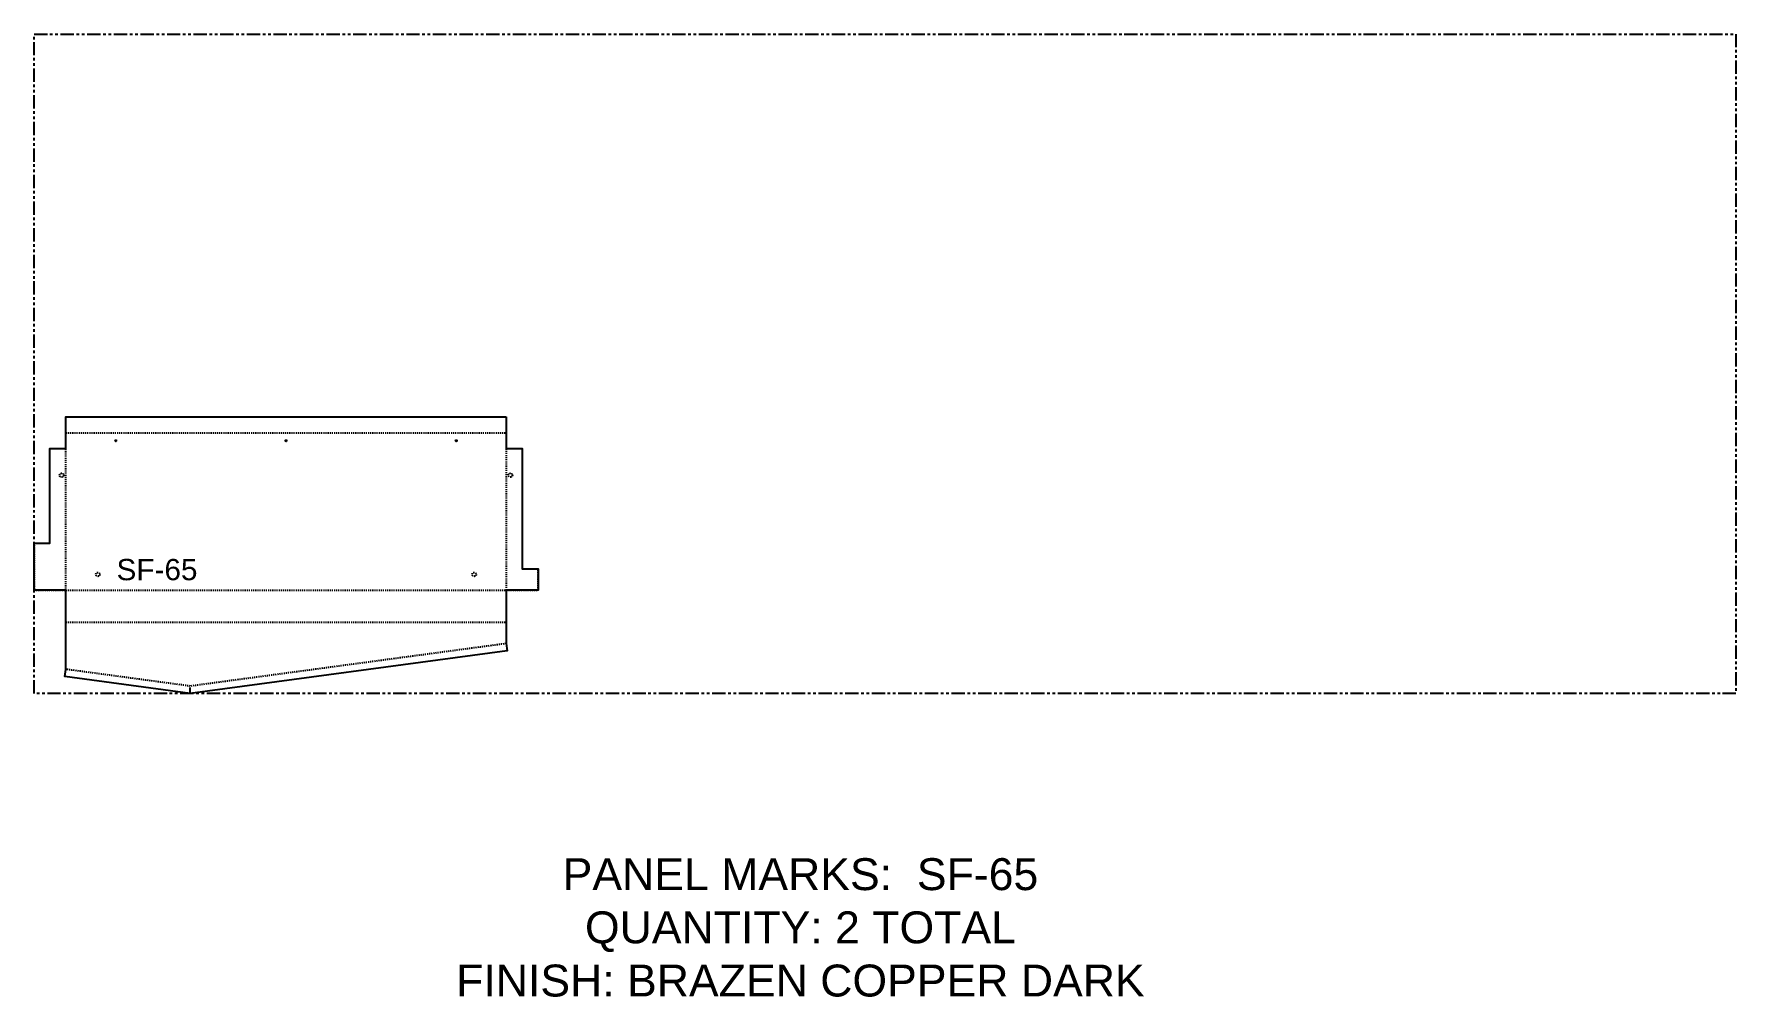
# Model space of a CAD drawing. Header units: inches. Extents: x 0 to 160, y -29 to 62.
import ezdxf

# ---------------------------------------------------------------- set-up
doc = ezdxf.new("R2010")
doc.units = ezdxf.units.IN
doc.header["$MEASUREMENT"] = 0
doc.linetypes.add('HIDDEN', pattern=[0.375, 0.25, -0.125])
doc.linetypes.add('PHANTOM', pattern=[2.5, 1.25, -0.25, 0.25, -0.25, 0.25, -0.25])
for name, color, linetype in [('CUT', 7, 'Continuous'), ('DIMS', 1, 'Continuous'), ('HOLES', 6, 'Continuous'), ('RELIEF', 82, 'Continuous'), ('ROUT', 1, 'HIDDEN'), ('SHEET', 5, 'PHANTOM'), ('TEXT', 2, 'PHANTOM'), ('WEEPS', 3, 'HIDDEN')]:
    doc.layers.add(name, color=color, linetype=linetype)
doc.styles.get("Standard").update_dxf_attribs({"font": 'arial.ttf'})

msp = doc.modelspace()

# ---------------------------------------------------------------- linework, layer by layer
at = {"layer": 'CUT', "ltscale": 0.25}
msp.add_lwpolyline([(44.38, 26.01), (44.38, 23.02), (45.88, 23.02), (45.88, 11.71), (47.38, 11.71), (47.38, 9.7), (44.38, 9.7), (44.38, 4.69), (44.47, 4.01), (14.69, 0), (2.91, 1.59), (3, 2.27), (3, 9.7), (0, 9.7), (0, 14.14), (1.5, 14.14), (1.5, 23.02), (3, 23.02), (3, 26.01), (44.38, 26.01)], dxfattribs=at)
at = {"layer": 'HOLES', "ltscale": 0.25}
for centre in [(7.69, 23.76), (23.69, 23.76), (39.69, 23.76)]:
    msp.add_circle(centre, 0.0625, dxfattribs=at)
at = {"layer": 'RELIEF'}
msp.add_line((14.69, 0), (14.69, 0.57), dxfattribs=at)
at = {"layer": 'ROUT', "ltscale": 0.25}
for p, q in [((3, 24.51), (44.38, 24.51)), ((3, 6.7), (44.38, 6.7))]:
    msp.add_line(p, q, dxfattribs=at)
for points in [[(44.38, 23.02), (44.38, 4.69), (14.69, 0.69), (3, 2.27), (3, 23.02)], [(0, 14.14), (0, 9.7), (47.38, 9.7), (47.38, 11.71)]]:
    msp.add_lwpolyline(points, dxfattribs=at)
at = {"layer": 'SHEET'}
msp.add_lwpolyline([(0, 62), (160, 62), (160, 0), (0, 0)], close=True, dxfattribs=at)
at = {"layer": 'WEEPS', "ltscale": 0.25}
for centre in [(2.59, 20.52), (44.78, 20.52), (6, 11.2), (41.38, 11.2)]:
    msp.add_circle(centre, 0.188, dxfattribs=at)

# ---------------------------------------------------------------- texts
at = {"layer": 'DIMS', "ltscale": 0.25, "insert": (11.56, 10.62), "char_height": 2, "attachment_point": 8}
msp.add_mtext_dynamic_manual_height_columns('SF-65', width=3.0859, gutter_width=10, heights=[2.07], dxfattribs=at)
at = {"layer": 'TEXT', "insert": (72.05, -22.01), "char_height": 3, "attachment_point": 5}
msp.add_mtext_dynamic_manual_height_columns('PANEL MARKS:  SF-65\\PQUANTITY: 2 TOTAL\\PFINISH: BRAZEN COPPER DARK', width=199.7409, gutter_width=1, heights=[0], dxfattribs=at)

doc.saveas('drawing.dxf')
